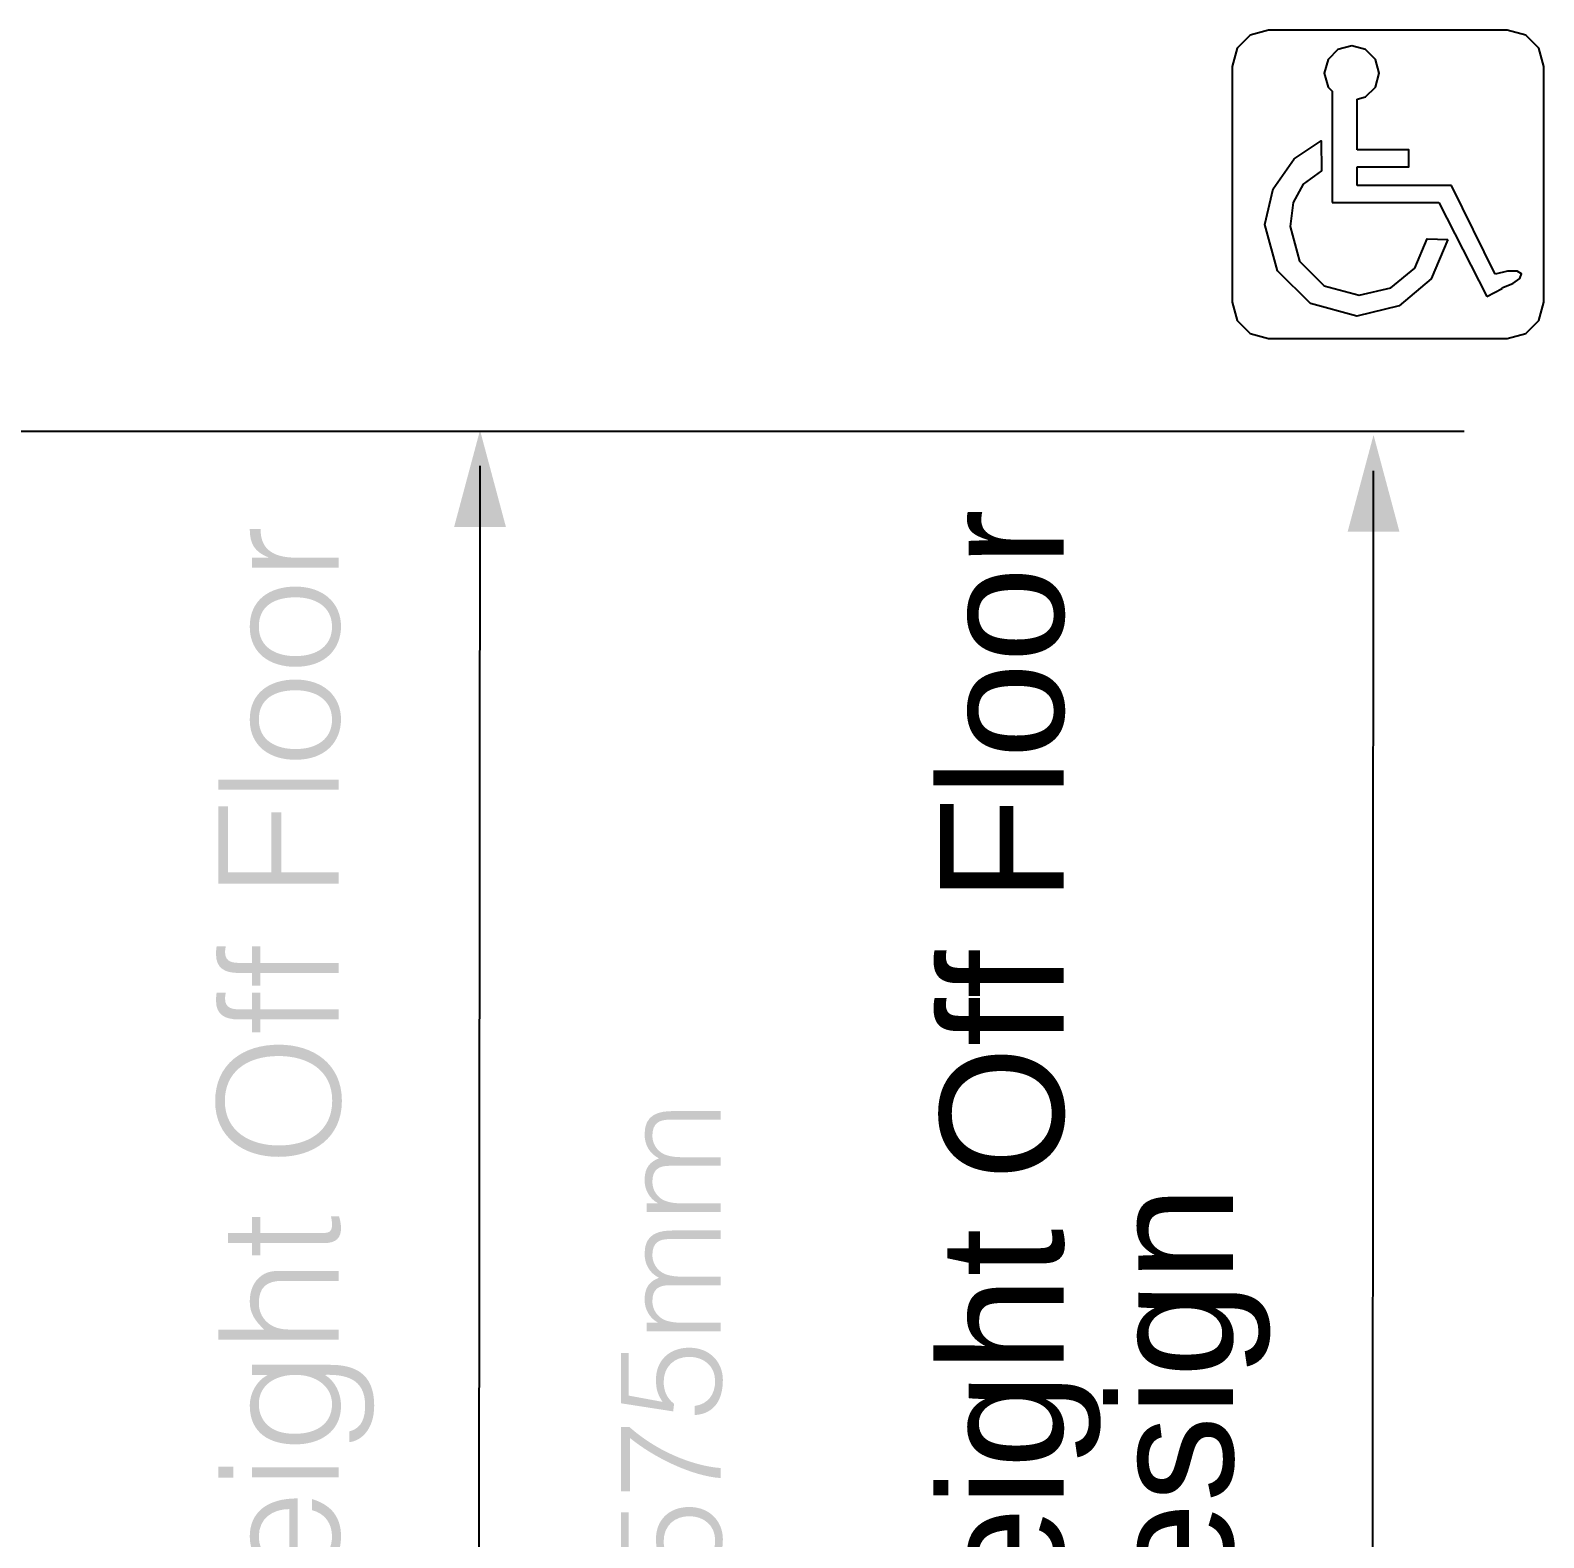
# Model space of a CAD drawing. Extents: x -2 to 117, y 23 to 140.
# Drawn here: x 93.98 to 116.34, y 104.39 to 126.65 of the extents above; entities that cross this region are included whole.
import ezdxf
from ezdxf.enums import TextEntityAlignment as Align

# ---------------------------------------------------------------- set-up
doc = ezdxf.new("R2010")
doc.units = 0
doc.header["$MEASUREMENT"] = 0
doc.layers.get('0').update_dxf_attribs({"linetype": 'CONTINUOUS'})
doc.layers.add('detail', color=4, linetype='CONTINUOUS')
doc.layers.add('TEXT', color=1, linetype='CONTINUOUS')
doc.styles.add('Arial_5', font='arial.ttf', dxfattribs={"height": 5})

# ---------------------------------------------------------------- blocks, each defined once
blk = doc.blocks.new('AI9-BLK36')
at = {"layer": 'TEXT'}
h = blk.add_hatch(color=1, dxfattribs=at)
edge = h.paths.add_edge_path()
edge.add_spline(control_points=[(-1.927, 22.501), (-1.927, 22.501), (-1.927, 22.353), (-1.927, 22.353), (-1.927, 22.353), (-3.206, 22.353), (-3.206, 22.353), (-3.206, 22.353), (-3.206, 22.501), (-3.206, 22.501), (-3.206, 22.501), (-2.967, 22.501), (-2.967, 22.501), (-2.967, 22.501), (-2.967, 22.506), (-2.967, 22.506), (-3.172, 22.588), (-3.241, 22.709), (-3.241, 22.924), (-3.241, 22.924), (-3.08, 22.924), (-3.08, 22.924), (-3.088, 22.59), (-2.841, 22.501), (-2.554, 22.501), (-2.554, 22.501), (-1.927, 22.501), (-1.927, 22.501)], knot_values=[0, 0, 0, 0, 1, 1, 1, 2, 2, 2, 3, 3, 3, 4, 4, 4, 5, 5, 5, 6, 6, 6, 7, 7, 7, 8, 8, 8, 9, 9, 9, 9], degree=3, periodic=0)
h = blk.add_hatch(color=1, dxfattribs=at)
edge = h.paths.add_edge_path(flags=16)
edge.add_spline(control_points=[(-3.107, 21.482), (-3.107, 21.17), (-2.843, 21.047), (-2.567, 21.047), (-2.248, 21.047), (-2.026, 21.198), (-2.026, 21.482), (-2.026, 21.793), (-2.293, 21.916), (-2.567, 21.916), (-2.868, 21.914), (-3.107, 21.795), (-3.107, 21.482)], knot_values=[0, 0, 0, 0, 1, 1, 1, 2, 2, 2, 3, 3, 3, 4, 4, 4, 4], degree=3, periodic=0)
edge = h.paths.add_edge_path()
edge.add_spline(control_points=[(-2.567, 20.889), (-2.94, 20.889), (-3.241, 21.086), (-3.241, 21.482), (-3.241, 21.882), (-2.942, 22.074), (-2.567, 22.074), (-2.162, 22.074), (-1.893, 21.84), (-1.893, 21.482), (-1.897, 21.156), (-2.12, 20.889), (-2.567, 20.889)], knot_values=[0, 0, 0, 0, 1, 1, 1, 2, 2, 2, 3, 3, 3, 4, 4, 4, 4], degree=3, periodic=0)
h = blk.add_hatch(color=1, dxfattribs=at)
edge = h.paths.add_edge_path(flags=16)
edge.add_spline(control_points=[(-3.107, 20.109), (-3.107, 19.797), (-2.843, 19.674), (-2.567, 19.674), (-2.248, 19.674), (-2.026, 19.824), (-2.026, 20.109), (-2.026, 20.42), (-2.293, 20.543), (-2.567, 20.543), (-2.868, 20.541), (-3.107, 20.422), (-3.107, 20.109)], knot_values=[0, 0, 0, 0, 1, 1, 1, 2, 2, 2, 3, 3, 3, 4, 4, 4, 4], degree=3, periodic=0)
edge = h.paths.add_edge_path()
edge.add_spline(control_points=[(-2.567, 19.516), (-2.94, 19.516), (-3.241, 19.713), (-3.241, 20.109), (-3.241, 20.509), (-2.942, 20.701), (-2.567, 20.701), (-2.162, 20.701), (-1.893, 20.467), (-1.893, 20.109), (-1.897, 19.783), (-2.12, 19.516), (-2.567, 19.516)], knot_values=[0, 0, 0, 0, 1, 1, 1, 2, 2, 2, 3, 3, 3, 4, 4, 4, 4], degree=3, periodic=0)
h = blk.add_hatch(color=1, dxfattribs=at)
edge = h.paths.add_edge_path()
edge.add_spline(control_points=[(-1.927, 19.074), (-1.927, 19.074), (-3.705, 19.074), (-3.705, 19.074), (-3.705, 19.074), (-3.705, 19.222), (-3.705, 19.222), (-3.705, 19.222), (-1.927, 19.222), (-1.927, 19.222), (-1.927, 19.222), (-1.927, 19.074), (-1.927, 19.074)], knot_values=[0, 0, 0, 0, 1, 1, 1, 2, 2, 2, 3, 3, 3, 4, 4, 4, 4], degree=3, periodic=0)
h = blk.add_hatch(color=1, dxfattribs=at)
edge = h.paths.add_edge_path()
edge.add_spline(control_points=[(-1.927, 17.684), (-1.927, 17.684), (-3.705, 17.684), (-3.705, 17.684), (-3.705, 17.684), (-3.705, 18.829), (-3.705, 18.829), (-3.705, 18.829), (-3.562, 18.829), (-3.562, 18.829), (-3.562, 18.829), (-3.562, 17.851), (-3.562, 17.851), (-3.562, 17.851), (-2.92, 17.851), (-2.92, 17.851), (-2.92, 17.851), (-2.92, 18.74), (-2.92, 18.74), (-2.92, 18.74), (-2.777, 18.74), (-2.777, 18.74), (-2.777, 18.74), (-2.777, 17.851), (-2.777, 17.851), (-2.777, 17.851), (-1.927, 17.851), (-1.927, 17.851), (-1.927, 17.851), (-1.927, 17.684), (-1.927, 17.684)], knot_values=[0, 0, 0, 0, 1, 1, 1, 2, 2, 2, 3, 3, 3, 4, 4, 4, 5, 5, 5, 6, 6, 6, 7, 7, 7, 8, 8, 8, 9, 9, 9, 10, 10, 10, 10], degree=3, periodic=0)
h = blk.add_hatch(color=1, dxfattribs=at)
edge = h.paths.add_edge_path()
edge.add_spline(control_points=[(-3.083, 16.177), (-3.083, 16.177), (-3.206, 16.177), (-3.206, 16.177), (-3.206, 16.177), (-3.206, 16.367), (-3.206, 16.367), (-3.206, 16.367), (-3.409, 16.367), (-3.409, 16.367), (-3.611, 16.367), (-3.739, 16.441), (-3.739, 16.639), (-3.739, 16.683), (-3.737, 16.723), (-3.73, 16.762), (-3.73, 16.762), (-3.594, 16.762), (-3.594, 16.762), (-3.601, 16.733), (-3.606, 16.701), (-3.606, 16.674), (-3.606, 16.52), (-3.48, 16.515), (-3.364, 16.515), (-3.364, 16.515), (-3.206, 16.515), (-3.206, 16.515), (-3.206, 16.515), (-3.206, 16.762), (-3.206, 16.762), (-3.206, 16.762), (-3.083, 16.762), (-3.083, 16.762), (-3.083, 16.762), (-3.083, 16.515), (-3.083, 16.515), (-3.083, 16.515), (-1.927, 16.515), (-1.927, 16.515), (-1.927, 16.515), (-1.927, 16.367), (-1.927, 16.367), (-1.927, 16.367), (-3.083, 16.367), (-3.083, 16.367), (-3.083, 16.367), (-3.083, 16.177), (-3.083, 16.177)], knot_values=[0, 0, 0, 0, 1, 1, 1, 2, 2, 2, 3, 3, 3, 4, 4, 4, 5, 5, 5, 6, 6, 6, 7, 7, 7, 8, 8, 8, 9, 9, 9, 10, 10, 10, 11, 11, 11, 12, 12, 12, 13, 13, 13, 14, 14, 14, 15, 15, 15, 16, 16, 16, 16], degree=3, periodic=0)
h = blk.add_hatch(color=1, dxfattribs=at)
edge = h.paths.add_edge_path()
edge.add_spline(control_points=[(-3.083, 15.491), (-3.083, 15.491), (-3.206, 15.491), (-3.206, 15.491), (-3.206, 15.491), (-3.206, 15.681), (-3.206, 15.681), (-3.206, 15.681), (-3.409, 15.681), (-3.409, 15.681), (-3.611, 15.681), (-3.739, 15.755), (-3.739, 15.953), (-3.739, 15.997), (-3.737, 16.036), (-3.73, 16.076), (-3.73, 16.076), (-3.594, 16.076), (-3.594, 16.076), (-3.601, 16.046), (-3.606, 16.014), (-3.606, 15.987), (-3.606, 15.834), (-3.48, 15.829), (-3.364, 15.829), (-3.364, 15.829), (-3.206, 15.829), (-3.206, 15.829), (-3.206, 15.829), (-3.206, 16.076), (-3.206, 16.076), (-3.206, 16.076), (-3.083, 16.076), (-3.083, 16.076), (-3.083, 16.076), (-3.083, 15.829), (-3.083, 15.829), (-3.083, 15.829), (-1.927, 15.829), (-1.927, 15.829), (-1.927, 15.829), (-1.927, 15.681), (-1.927, 15.681), (-1.927, 15.681), (-3.083, 15.681), (-3.083, 15.681), (-3.083, 15.681), (-3.083, 15.491), (-3.083, 15.491)], knot_values=[0, 0, 0, 0, 1, 1, 1, 2, 2, 2, 3, 3, 3, 4, 4, 4, 5, 5, 5, 6, 6, 6, 7, 7, 7, 8, 8, 8, 9, 9, 9, 10, 10, 10, 11, 11, 11, 12, 12, 12, 13, 13, 13, 14, 14, 14, 15, 15, 15, 16, 16, 16, 16], degree=3, periodic=0)
h = blk.add_hatch(color=1, dxfattribs=at)
edge = h.paths.add_edge_path(flags=16)
edge.add_spline(control_points=[(-2.813, 15.14), (-3.307, 15.14), (-3.609, 14.886), (-3.609, 14.476), (-3.609, 14.019), (-3.226, 13.819), (-2.813, 13.819), (-2.394, 13.819), (-2.023, 14.016), (-2.023, 14.481), (-2.023, 14.942), (-2.399, 15.14), (-2.813, 15.14)], knot_values=[0, 0, 0, 0, 1, 1, 1, 2, 2, 2, 3, 3, 3, 4, 4, 4, 4], degree=3, periodic=0)
edge = h.paths.add_edge_path()
edge.add_spline(control_points=[(-3.752, 14.471), (-3.752, 15.026), (-3.335, 15.308), (-2.813, 15.308), (-2.303, 15.308), (-1.88, 15.026), (-1.88, 14.478), (-1.88, 13.93), (-2.303, 13.651), (-2.813, 13.651), (-3.332, 13.648), (-3.752, 13.94), (-3.752, 14.471)], knot_values=[0, 0, 0, 0, 1, 1, 1, 2, 2, 2, 3, 3, 3, 4, 4, 4, 4], degree=3, periodic=0)
h = blk.add_hatch(color=1, dxfattribs=at)
edge = h.paths.add_edge_path()
edge.add_spline(control_points=[(3.717, 12.964), (3.717, 12.964), (3.717, 12.837), (3.717, 12.837), (3.717, 12.837), (2.621, 12.837), (2.621, 12.837), (2.621, 12.837), (2.621, 12.964), (2.621, 12.964), (2.621, 12.964), (2.786, 12.964), (2.786, 12.964), (2.786, 12.964), (2.786, 12.968), (2.786, 12.968), (2.661, 13.034), (2.591, 13.165), (2.591, 13.307), (2.591, 13.51), (2.687, 13.582), (2.803, 13.629), (2.661, 13.701), (2.591, 13.83), (2.591, 13.986), (2.591, 14.285), (2.805, 14.327), (3.025, 14.327), (3.025, 14.327), (3.717, 14.327), (3.717, 14.327), (3.717, 14.327), (3.717, 14.2), (3.717, 14.2), (3.717, 14.2), (2.96, 14.2), (2.96, 14.2), (2.803, 14.2), (2.706, 14.145), (2.706, 13.965), (2.706, 13.872), (2.746, 13.781), (2.831, 13.718), (2.903, 13.662), (3.036, 13.646), (3.127, 13.646), (3.127, 13.646), (3.717, 13.646), (3.717, 13.646), (3.717, 13.646), (3.717, 13.519), (3.717, 13.519), (3.717, 13.519), (2.96, 13.519), (2.96, 13.519), (2.803, 13.519), (2.706, 13.463), (2.706, 13.284), (2.706, 13.19), (2.746, 13.099), (2.831, 13.036), (2.903, 12.981), (3.036, 12.964), (3.127, 12.964), (3.127, 12.964), (3.717, 12.964), (3.717, 12.964)], knot_values=[0, 0, 0, 0, 1, 1, 1, 2, 2, 2, 3, 3, 3, 4, 4, 4, 5, 5, 5, 6, 6, 6, 7, 7, 7, 8, 8, 8, 9, 9, 9, 10, 10, 10, 11, 11, 11, 12, 12, 12, 13, 13, 13, 14, 14, 14, 15, 15, 15, 16, 16, 16, 17, 17, 17, 18, 18, 18, 19, 19, 19, 20, 20, 20, 21, 21, 21, 22, 22, 22, 22], degree=3, periodic=0)
h = blk.add_hatch(color=1, dxfattribs=at)
edge = h.paths.add_edge_path()
edge.add_spline(control_points=[(-1.922, 12.774), (-1.915, 12.74), (-1.893, 12.676), (-1.893, 12.604), (-1.893, 12.458), (-1.957, 12.377), (-2.147, 12.377), (-2.147, 12.377), (-3.083, 12.377), (-3.083, 12.377), (-3.083, 12.377), (-3.083, 12.196), (-3.083, 12.196), (-3.083, 12.196), (-3.206, 12.196), (-3.206, 12.196), (-3.206, 12.196), (-3.206, 12.377), (-3.206, 12.377), (-3.206, 12.377), (-3.562, 12.377), (-3.562, 12.377), (-3.562, 12.377), (-3.562, 12.525), (-3.562, 12.525), (-3.562, 12.525), (-3.206, 12.525), (-3.206, 12.525), (-3.206, 12.525), (-3.206, 12.764), (-3.206, 12.764), (-3.206, 12.764), (-3.083, 12.764), (-3.083, 12.764), (-3.083, 12.764), (-3.083, 12.525), (-3.083, 12.525), (-3.083, 12.525), (-2.206, 12.525), (-2.206, 12.525), (-2.08, 12.525), (-2.026, 12.53), (-2.026, 12.653), (-2.026, 12.693), (-2.033, 12.735), (-2.043, 12.774), (-2.043, 12.774), (-1.922, 12.774), (-1.922, 12.774)], knot_values=[0, 0, 0, 0, 1, 1, 1, 2, 2, 2, 3, 3, 3, 4, 4, 4, 5, 5, 5, 6, 6, 6, 7, 7, 7, 8, 8, 8, 9, 9, 9, 10, 10, 10, 11, 11, 11, 12, 12, 12, 13, 13, 13, 14, 14, 14, 15, 15, 15, 16, 16, 16, 16], degree=3, periodic=0)
h = blk.add_hatch(color=1, dxfattribs=at)
edge = h.paths.add_edge_path()
edge.add_spline(control_points=[(3.717, 11.201), (3.717, 11.201), (3.717, 11.074), (3.717, 11.074), (3.717, 11.074), (2.621, 11.074), (2.621, 11.074), (2.621, 11.074), (2.621, 11.201), (2.621, 11.201), (2.621, 11.201), (2.786, 11.201), (2.786, 11.201), (2.786, 11.201), (2.786, 11.205), (2.786, 11.205), (2.661, 11.271), (2.591, 11.402), (2.591, 11.544), (2.591, 11.747), (2.687, 11.819), (2.803, 11.865), (2.661, 11.937), (2.591, 12.066), (2.591, 12.223), (2.591, 12.522), (2.805, 12.564), (3.025, 12.564), (3.025, 12.564), (3.717, 12.564), (3.717, 12.564), (3.717, 12.564), (3.717, 12.437), (3.717, 12.437), (3.717, 12.437), (2.96, 12.437), (2.96, 12.437), (2.803, 12.437), (2.706, 12.382), (2.706, 12.202), (2.706, 12.109), (2.746, 12.018), (2.831, 11.954), (2.903, 11.899), (3.036, 11.882), (3.127, 11.882), (3.127, 11.882), (3.717, 11.882), (3.717, 11.882), (3.717, 11.882), (3.717, 11.755), (3.717, 11.755), (3.717, 11.755), (2.96, 11.755), (2.96, 11.755), (2.803, 11.755), (2.706, 11.7), (2.706, 11.52), (2.706, 11.427), (2.746, 11.336), (2.831, 11.273), (2.903, 11.218), (3.036, 11.201), (3.127, 11.201), (3.127, 11.201), (3.717, 11.201), (3.717, 11.201)], knot_values=[0, 0, 0, 0, 1, 1, 1, 2, 2, 2, 3, 3, 3, 4, 4, 4, 5, 5, 5, 6, 6, 6, 7, 7, 7, 8, 8, 8, 9, 9, 9, 10, 10, 10, 11, 11, 11, 12, 12, 12, 13, 13, 13, 14, 14, 14, 15, 15, 15, 16, 16, 16, 17, 17, 17, 18, 18, 18, 19, 19, 19, 20, 20, 20, 21, 21, 21, 22, 22, 22, 22], degree=3, periodic=0)
h = blk.add_hatch(color=1, dxfattribs=at)
edge = h.paths.add_edge_path()
edge.add_spline(control_points=[(-1.927, 10.952), (-1.927, 10.952), (-3.705, 10.952), (-3.705, 10.952), (-3.705, 10.952), (-3.705, 11.1), (-3.705, 11.1), (-3.705, 11.1), (-3.028, 11.1), (-3.028, 11.1), (-3.154, 11.219), (-3.241, 11.335), (-3.241, 11.512), (-3.241, 11.668), (-3.191, 11.811), (-3.058, 11.903), (-2.967, 11.964), (-2.87, 11.967), (-2.764, 11.967), (-2.764, 11.967), (-1.927, 11.967), (-1.927, 11.967), (-1.927, 11.967), (-1.927, 11.819), (-1.927, 11.819), (-1.927, 11.819), (-2.762, 11.819), (-2.762, 11.819), (-2.991, 11.819), (-3.107, 11.725), (-3.107, 11.488), (-3.107, 11.305), (-2.989, 11.179), (-2.858, 11.132), (-2.777, 11.103), (-2.705, 11.1), (-2.616, 11.1), (-2.616, 11.1), (-1.927, 11.1), (-1.927, 11.1), (-1.927, 11.1), (-1.927, 10.952), (-1.927, 10.952)], knot_values=[0, 0, 0, 0, 1, 1, 1, 2, 2, 2, 3, 3, 3, 4, 4, 4, 5, 5, 5, 6, 6, 6, 7, 7, 7, 8, 8, 8, 9, 9, 9, 10, 10, 10, 11, 11, 11, 12, 12, 12, 13, 13, 13, 14, 14, 14, 14], degree=3, periodic=0)
h = blk.add_hatch(color=1, dxfattribs=at)
edge = h.paths.add_edge_path()
edge.add_spline(control_points=[(3.33, 9.971), (3.531, 9.999), (3.633, 10.145), (3.633, 10.339), (3.633, 10.562), (3.464, 10.697), (3.252, 10.697), (3.029, 10.697), (2.873, 10.553), (2.873, 10.327), (2.873, 10.193), (2.92, 10.085), (3.027, 10.003), (3.027, 10.003), (3.013, 9.891), (3.013, 9.891), (3.013, 9.891), (2.24, 10.011), (2.24, 10.011), (2.24, 10.011), (2.24, 10.752), (2.24, 10.752), (2.24, 10.752), (2.354, 10.752), (2.354, 10.752), (2.354, 10.752), (2.354, 10.125), (2.354, 10.125), (2.354, 10.125), (2.856, 10.032), (2.856, 10.032), (2.78, 10.149), (2.759, 10.225), (2.759, 10.36), (2.759, 10.633), (2.945, 10.832), (3.252, 10.832), (3.565, 10.832), (3.747, 10.606), (3.747, 10.36), (3.747, 10.079), (3.639, 9.859), (3.33, 9.836), (3.33, 9.836), (3.33, 9.971), (3.33, 9.971)], knot_values=[0, 0, 0, 0, 1, 1, 1, 2, 2, 2, 3, 3, 3, 4, 4, 4, 5, 5, 5, 6, 6, 6, 7, 7, 7, 8, 8, 8, 9, 9, 9, 10, 10, 10, 11, 11, 11, 12, 12, 12, 13, 13, 13, 14, 14, 14, 15, 15, 15, 15], degree=3, periodic=0)
h = blk.add_hatch(color=1, dxfattribs=at)
edge = h.paths.add_edge_path(flags=16)
edge.add_spline(control_points=[(-3.107, 9.999), (-3.107, 9.749), (-2.927, 9.564), (-2.606, 9.562), (-2.285, 9.549), (-2.026, 9.692), (-2.026, 9.999), (-2.026, 10.268), (-2.273, 10.431), (-2.562, 10.431), (-2.87, 10.431), (-3.107, 10.278), (-3.107, 9.999)], knot_values=[0, 0, 0, 0, 1, 1, 1, 2, 2, 2, 3, 3, 3, 4, 4, 4, 4], degree=3, periodic=0)
edge = h.paths.add_edge_path()
edge.add_spline(control_points=[(-3.206, 10.431), (-3.206, 10.431), (-3.206, 10.579), (-3.206, 10.579), (-3.206, 10.579), (-2.05, 10.579), (-2.05, 10.579), (-1.707, 10.579), (-1.403, 10.465), (-1.403, 9.979), (-1.403, 9.604), (-1.618, 9.448), (-1.771, 9.438), (-1.771, 9.438), (-1.771, 9.596), (-1.771, 9.596), (-1.579, 9.641), (-1.537, 9.804), (-1.537, 9.979), (-1.537, 10.384), (-1.838, 10.438), (-2.132, 10.431), (-1.976, 10.337), (-1.893, 10.154), (-1.893, 9.974), (-1.893, 9.584), (-2.211, 9.404), (-2.569, 9.404), (-2.947, 9.404), (-3.241, 9.569), (-3.241, 9.981), (-3.241, 10.144), (-3.149, 10.339), (-2.982, 10.426), (-2.982, 10.426), (-2.982, 10.431), (-2.982, 10.431), (-2.982, 10.431), (-3.206, 10.431), (-3.206, 10.431)], knot_values=[0, 0, 0, 0, 1, 1, 1, 2, 2, 2, 3, 3, 3, 4, 4, 4, 5, 5, 5, 6, 6, 6, 7, 7, 7, 8, 8, 8, 9, 9, 9, 10, 10, 10, 11, 11, 11, 12, 12, 12, 13, 13, 13, 13], degree=3, periodic=0)
h = blk.add_hatch(color=1, dxfattribs=at)
edge = h.paths.add_edge_path()
edge.add_spline(control_points=[(2.24, 8.71), (2.24, 8.71), (2.24, 9.66), (2.24, 9.66), (2.24, 9.66), (2.367, 9.66), (2.367, 9.66), (2.85, 9.232), (3.425, 9.071), (3.717, 9.055), (3.717, 9.055), (3.717, 8.906), (3.717, 8.906), (3.286, 8.936), (2.727, 9.211), (2.376, 9.497), (2.376, 9.497), (2.376, 8.71), (2.376, 8.71), (2.376, 8.71), (2.24, 8.71), (2.24, 8.71)], knot_values=[0, 0, 0, 0, 1, 1, 1, 2, 2, 2, 3, 3, 3, 4, 4, 4, 5, 5, 5, 6, 6, 6, 7, 7, 7, 7], degree=3, periodic=0)
h = blk.add_hatch(color=1, dxfattribs=at)
edge = h.paths.add_edge_path()
edge.add_spline(control_points=[(-1.927, 8.917), (-1.927, 8.917), (-3.206, 8.917), (-3.206, 8.917), (-3.206, 8.917), (-3.206, 9.065), (-3.206, 9.065), (-3.206, 9.065), (-1.927, 9.065), (-1.927, 9.065), (-1.927, 9.065), (-1.927, 8.917), (-1.927, 8.917)], knot_values=[0, 0, 0, 0, 1, 1, 1, 2, 2, 2, 3, 3, 3, 4, 4, 4, 4], degree=3, periodic=0)
edge = h.paths.add_edge_path()
edge.add_spline(control_points=[(-3.485, 8.91), (-3.485, 8.91), (-3.705, 8.91), (-3.705, 8.91), (-3.705, 8.91), (-3.705, 9.073), (-3.705, 9.073), (-3.705, 9.073), (-3.485, 9.073), (-3.485, 9.073), (-3.485, 9.073), (-3.485, 8.91), (-3.485, 8.91)], knot_values=[0, 0, 0, 0, 1, 1, 1, 2, 2, 2, 3, 3, 3, 4, 4, 4, 4], degree=3, periodic=0)
h = blk.add_hatch(color=1, dxfattribs=at)
edge = h.paths.add_edge_path(flags=16)
edge.add_spline(control_points=[(-2.656, 8.448), (-2.905, 8.448), (-3.107, 8.31), (-3.107, 8.043), (-3.107, 7.781), (-2.897, 7.643), (-2.656, 7.613), (-2.656, 7.613), (-2.656, 8.448), (-2.656, 8.448)], knot_values=[0, 0, 0, 0, 1, 1, 1, 2, 2, 2, 3, 3, 3, 3], degree=3, periodic=0)
edge = h.paths.add_edge_path()
edge.add_spline(control_points=[(-2.532, 7.613), (-2.255, 7.611), (-2.026, 7.759), (-2.026, 8.043), (-2.026, 8.236), (-2.132, 8.386), (-2.32, 8.431), (-2.32, 8.431), (-2.32, 8.596), (-2.32, 8.596), (-2.078, 8.522), (-1.893, 8.369), (-1.893, 8.043), (-1.893, 7.633), (-2.184, 7.455), (-2.562, 7.455), (-2.935, 7.455), (-3.241, 7.677), (-3.241, 8.043), (-3.241, 8.394), (-2.991, 8.608), (-2.532, 8.606), (-2.532, 8.606), (-2.532, 7.613), (-2.532, 7.613)], knot_values=[0, 0, 0, 0, 1, 1, 1, 2, 2, 2, 3, 3, 3, 4, 4, 4, 5, 5, 5, 6, 6, 6, 7, 7, 7, 8, 8, 8, 8], degree=3, periodic=0)
h = blk.add_hatch(color=1, dxfattribs=at)
edge = h.paths.add_edge_path()
edge.add_spline(control_points=[(3.33, 7.617), (3.531, 7.645), (3.633, 7.791), (3.633, 7.986), (3.633, 8.208), (3.464, 8.343), (3.252, 8.343), (3.029, 8.343), (2.873, 8.199), (2.873, 7.973), (2.873, 7.839), (2.92, 7.732), (3.027, 7.649), (3.027, 7.649), (3.013, 7.537), (3.013, 7.537), (3.013, 7.537), (2.24, 7.657), (2.24, 7.657), (2.24, 7.657), (2.24, 8.398), (2.24, 8.398), (2.24, 8.398), (2.354, 8.398), (2.354, 8.398), (2.354, 8.398), (2.354, 7.772), (2.354, 7.772), (2.354, 7.772), (2.856, 7.679), (2.856, 7.679), (2.78, 7.795), (2.759, 7.871), (2.759, 8.007), (2.759, 8.28), (2.945, 8.479), (3.252, 8.479), (3.565, 8.479), (3.747, 8.252), (3.747, 8.007), (3.747, 7.725), (3.639, 7.505), (3.33, 7.482), (3.33, 7.482), (3.33, 7.617), (3.33, 7.617)], knot_values=[0, 0, 0, 0, 1, 1, 1, 2, 2, 2, 3, 3, 3, 4, 4, 4, 5, 5, 5, 6, 6, 6, 7, 7, 7, 8, 8, 8, 9, 9, 9, 10, 10, 10, 11, 11, 11, 12, 12, 12, 13, 13, 13, 14, 14, 14, 15, 15, 15, 15], degree=3, periodic=0)
blk = doc.blocks.new('AI9-BLK14')
at = {"layer": 'TEXT'}
blk.add_hatch(color=1, dxfattribs=at).paths.add_polyline_path([(0.383, 0.715), (0, -0.715), (-0.383, 0.715)])
blk = doc.blocks.new('AI9-BLK13')
at = {"layer": 'TEXT', "color": 7}
blk.add_blockref('AI9-BLK14', (0, 0), dxfattribs=at)
blk = doc.blocks.new('AI9-BLK12')
at = {"layer": 'TEXT'}
blk.add_hatch(color=1, dxfattribs=at).paths.add_polyline_path([(-0.383, -0.715), (0, 0.715), (0.383, -0.715)])
blk = doc.blocks.new('AI9-BLK11')
at = {"layer": 'TEXT', "color": 7}
blk.add_blockref('AI9-BLK12', (0, 0), dxfattribs=at)
blk = doc.blocks.new('AI9-BLK10')
at = {"layer": 'TEXT', "color": 1}
blk.add_line((0.025, 23.383), (-0.011, -23.024), dxfattribs=at)
at = {"layer": 'TEXT', "color": 7}
for name, p in [('AI9-BLK11', (0.029, 23.195)), ('AI9-BLK13', (-0.029, -23.195))]:
    blk.add_blockref(name, p, dxfattribs=at)
blk = doc.blocks.new('AI9-BLK9')
at = {"layer": 'TEXT', "color": 7}
blk.add_blockref('AI9-BLK10', (-1.331, 0), dxfattribs=at)
blk = doc.blocks.new('ADA')
at = {"layer": 'detail', "linetype": 'Continuous'}
for p, q in [((1.017, 0.8525), (0.4919, 0.8525)), ((1.2611, 0.3578), (1.017, 0.8525)), ((1.2147, 0.2346), (1.3004, 0.278)), ((1.3004, 0.278), (1.2986, 0.2816))]:
    blk.add_line(p, q, dxfattribs=at)
for points in [[(1.3283, 0), (1.4306, 0.0276), (1.5032, 0.1), (1.5309, 0.2018), (1.5309, 1.5137), (1.5032, 1.6156), (1.4306, 1.688), (1.3283, 1.7155), (0, 1.7155), (-0.1022, 1.688), (-0.1749, 1.6156), (-0.2026, 1.5137), (-0.2026, 0.2018), (-0.1749, 0.1), (-0.1022, 0.0276), (0, 0)], [(0.997, 0.551), (0.9046, 0.3329), (0.7266, 0.1814), (0.4914, 0.1246), (0.2328, 0.1944), (0.0489, 0.3775), (-0.0211, 0.6352), (0.0256, 0.8328), (0.1423, 0.9998), (0.2931, 1.1004), (0.2946, 0.9341), (0.1926, 0.8597), (0.1366, 0.758), (0.1195, 0.6245), (0.172, 0.4313), (0.3099, 0.2939), (0.504, 0.2416), (0.6803, 0.2824), (0.8138, 0.3928), (0.8831, 0.5545)]]:
    blk.add_lwpolyline(points, close=True, dxfattribs=at)
for points in [[(0.4919, 1.3323), (0.54, 1.3453), (0.5949, 1.4), (0.6158, 1.477), (0.5949, 1.5539), (0.54, 1.6085), (0.4628, 1.6293), (0.3855, 1.6085), (0.3306, 1.5539), (0.3097, 1.477), (0.3306, 1.4), (0.3545, 1.3762)], [(0.3545, 1.3762), (0.3545, 0.7567)], [(0.4919, 1.0509), (0.4919, 1.3323)], [(0.4919, 0.9551), (0.7805, 0.9551), (0.7805, 1.0509), (0.4919, 1.0509)], [(0.4919, 0.8525), (0.4919, 0.9551)], [(0.3545, 0.7567), (0.4919, 0.7567)], [(0.4919, 0.7567), (0.948, 0.7567)], [(0.948, 0.7567), (1.2147, 0.2346)], [(1.2986, 0.2816), (1.3594, 0.3071), (1.3983, 0.3351), (1.4074, 0.3606), (1.3822, 0.3754), (1.3293, 0.3743), (1.2611, 0.3578)]]:
    blk.add_lwpolyline(points, dxfattribs=at)

msp = doc.modelspace()

# ---------------------------------------------------------------- linework, layer by layer
at = {"layer": 'TEXT', "color": 1}
msp.add_line((76.123, 120.732), (115.16, 120.732), dxfattribs=at)

# ---------------------------------------------------------------- block references
at = {"linetype": 'Continuous', "xscale": 2.654459569786717, "yscale": 2.654459569786717, "zscale": 2.654459569786731}
msp.add_blockref('ADA', (112.272, 122.097), dxfattribs=at)
at = {"layer": 'TEXT', "color": 7}
for p in [(101.926, 96.833), (115.124, 96.763)]:
    msp.add_blockref('AI9-BLK9', p, dxfattribs=at)
at = {"layer": 'TEXT', "color": 1}
msp.add_blockref('AI9-BLK36', (100.464, 96.36), dxfattribs=at)

# ---------------------------------------------------------------- texts
at = {"layer": 'TEXT', "linetype": 'Continuous', "style": 'Arial_5'}
for s, p in [('Recommended Mounting Height Off Floor', (108.557, 95.983)), ('For Barrier-Free Design', (111.062, 96.128))]:
    msp.add_text(s, height=1.82518, rotation=90, dxfattribs=at).set_placement(p, align=Align.MIDDLE)

doc.saveas('drawing.dxf')
